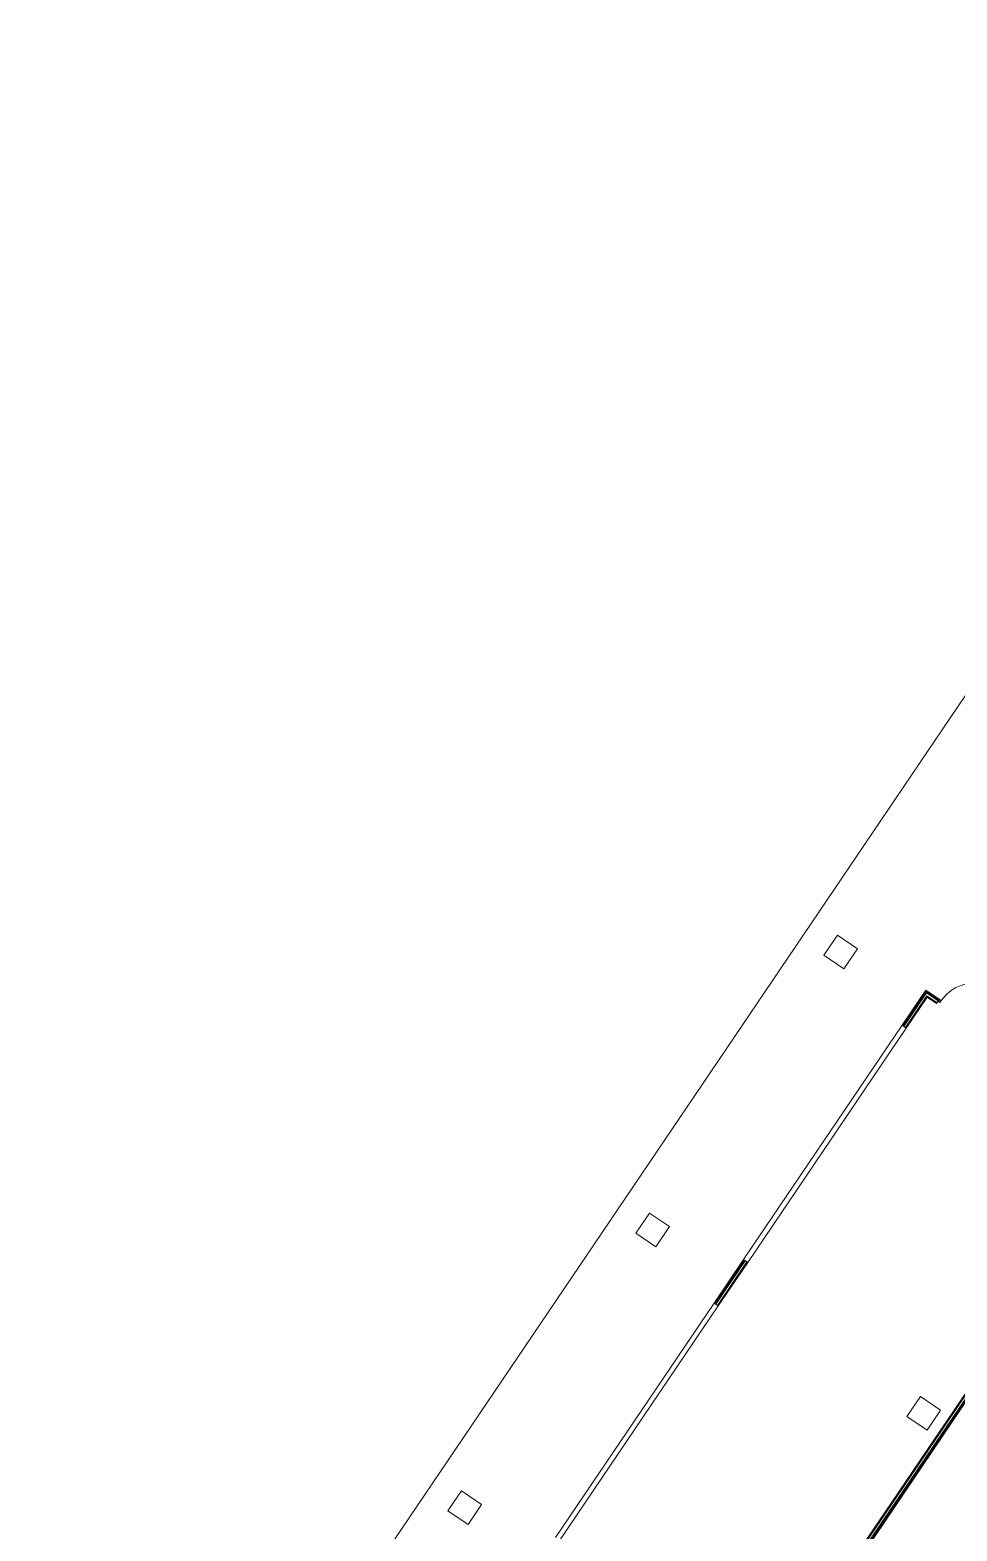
# Model space of a CAD drawing. Header units: millimetres. Extents: x -813692 to 807431, y 0 to 1813163.
# Drawn here: x 34238 to 57180, y 947289 to 984426 of the extents above; entities that cross this region are included whole.
import ezdxf

# ---------------------------------------------------------------- set-up
doc = ezdxf.new("R2010")
doc.units = ezdxf.units.MM
doc.layers.add('АР_тонкая линия', color=252, linetype='Continuous', lineweight=5)

msp = doc.modelspace()

# ---------------------------------------------------------------- linework, layer by layer
at = {"layer": 'АР_тонкая линия'}
for p, q in [((3541.9, 888386.5), (68530.8, 984425.9)), ((22114.2, 898390.5), (69877.2, 968973.7)), ((22124.6, 898383.5), (69880.6, 968956.4)), ((22134.9, 898376.5), (69883.9, 968939)), ((22093.5, 898404.5), (67628.8, 965695.6)), ((54221, 962030.1), (53884.7, 961533.2)), ((54717.9, 961693.8), (54221, 962030.1)), ((53884.7, 961533.2), (54381.7, 961196.9)), ((54381.7, 961196.9), (54717.9, 961693.8)), ((56409.7, 960669.8), (55821.2, 959800.2)), ((56413, 960652.4), (55831.6, 959793.2)), ((56416.4, 960635.1), (55841.9, 959786.2)), ((56423.1, 960600.3), (55862.6, 959772.1)), ((56436.4, 960530.9), (55904, 959744.1)), ((56439.8, 960513.6), (55914.4, 959737.1)), ((56443.1, 960496.2), (55924.7, 959730.1)), ((56409.7, 960669.8), (56740.9, 960445.6)), ((56733.9, 960435.3), (56413, 960652.4)), ((56726.9, 960424.9), (56416.4, 960635.1)), ((56712.9, 960404.2), (56423.1, 960600.3)), ((56684.9, 960362.8), (56436.4, 960530.9)), ((56677.9, 960352.4), (56439.8, 960513.6)), ((56443.1, 960496.2), (56670.9, 960342.1)), ((56670.9, 960342.1), (56740.9, 960445.6)), ((56723.9, 960384.7), (56707.3, 960395.9)), ((56723.9, 960384.7), (56757.5, 960434.4)), ((56757.5, 960434.4), (56723.9, 960384.7)), ((56757, 960362.3), (56723.9, 960384.7)), ((56790.6, 960412), (56740.9, 960445.6)), ((56740.9, 960445.6), (56757.5, 960434.4)), ((56790.6, 960412), (56757, 960362.3)), ((56757.5, 960434.4), (56790.6, 960412)), ((51898.2, 954002.8), (55821.2, 959800.2)), ((55924.7, 959730.1), (52001.7, 953932.7)), ((55924.7, 959730.1), (55821.2, 959800.2)), ((22031.4, 898446.5), (61640.1, 956979.5)), ((22041.7, 898439.5), (61657.4, 956982.8)), ((22052.1, 898432.5), (61674.8, 956986.2)), ((49569.4, 955156), (49233.1, 954659.1)), ((50066.3, 954819.8), (49569.4, 955156)), ((49730.1, 954322.8), (50066.3, 954819.8)), ((49233.1, 954659.1), (49730.1, 954322.8)), ((51169.6, 952926.1), (51898.2, 954002.8)), ((51908.5, 953995.8), (51180, 952919.1)), ((51918.9, 953988.8), (51190.3, 952912.1)), ((51939.6, 953974.8), (51211, 952898.1)), ((51981, 953946.7), (51252.4, 952870.1)), ((51991.3, 953939.7), (51262.8, 952863.1)), ((51273.1, 952856.1), (52001.7, 953932.7)), ((52001.7, 953932.7), (51898.2, 954002.8)), ((47246.6, 947128.7), (51169.6, 952926.1)), ((51273.1, 952856.1), (47350.1, 947058.7)), ((51273.1, 952856.1), (51169.6, 952926.1)), ((56277.8, 950616.5), (55941.6, 950119.6)), ((56774.7, 950280.2), (56277.8, 950616.5)), ((55941.6, 950119.6), (56438.5, 949783.3)), ((56438.5, 949783.3), (56774.7, 950280.2)), ((44917.8, 948282), (44581.5, 947785.1)), ((45414.7, 947945.7), (44917.8, 948282)), ((44581.5, 947785.1), (45078.5, 947448.8)), ((45078.5, 947448.8), (45414.7, 947945.7))]:
    msp.add_line(p, q, dxfattribs=at)
msp.add_arc((57602.3, 959862.8), 980, 55.91415, 145.91415, dxfattribs=at)

doc.saveas('drawing.dxf')
